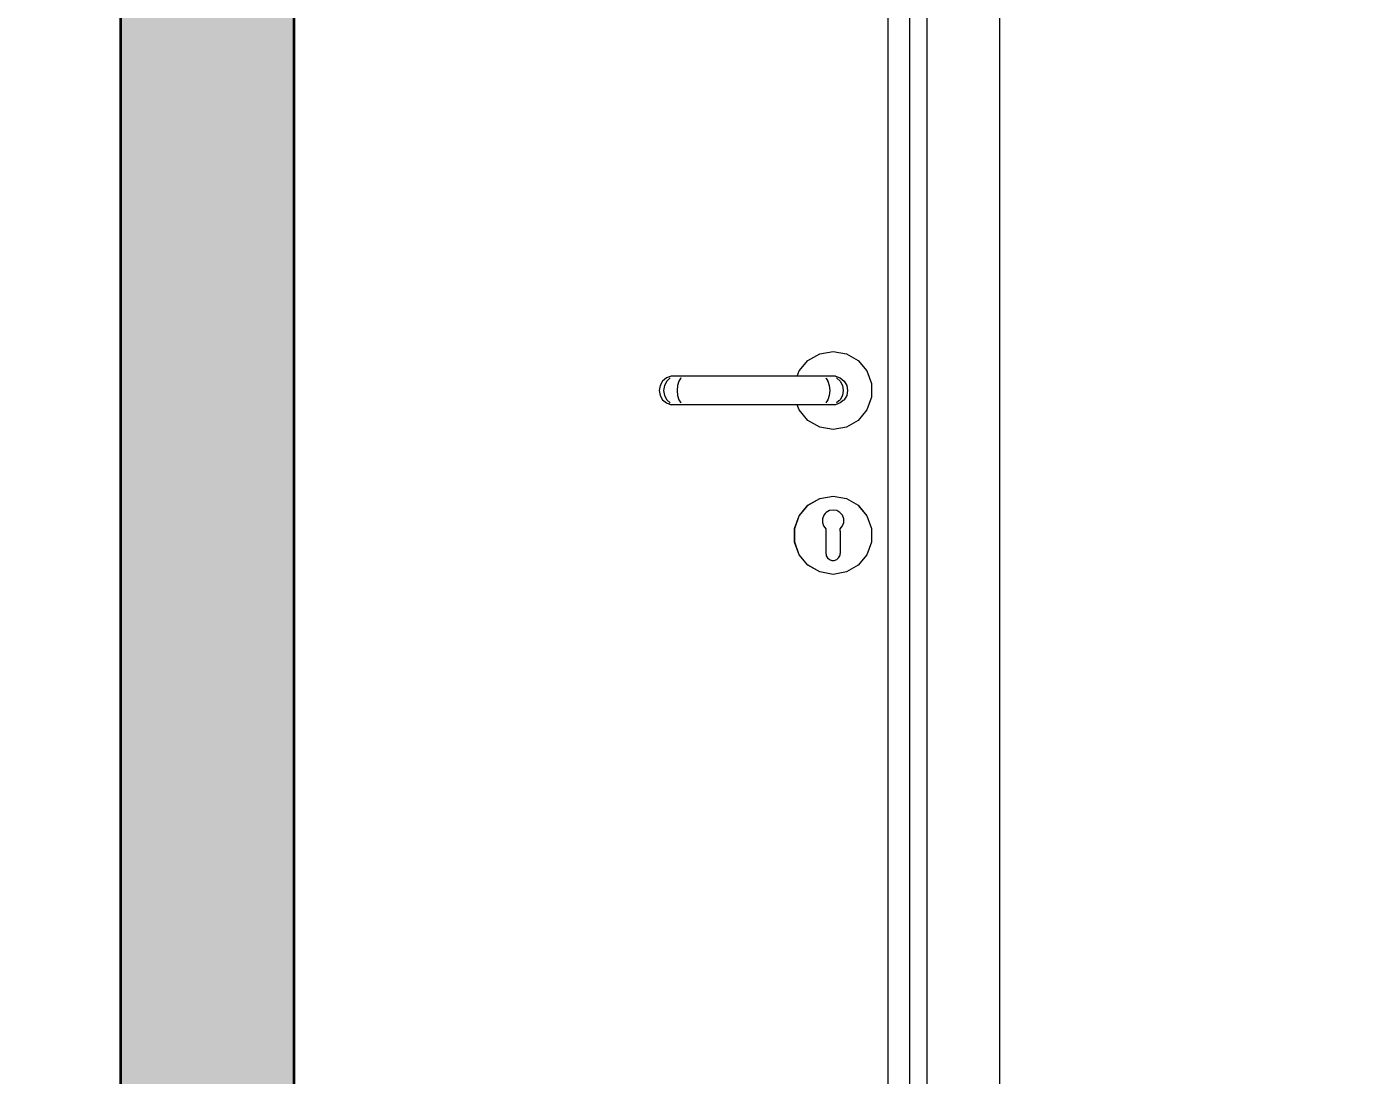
# Model space of a CAD drawing. Header units: millimetres. Extents: x -15634 to 67596, y -3027 to 55843.
# Drawn here: x 3710 to 4627, y 24323 to 25047 of the extents above; entities that cross this region are included whole.
import ezdxf

# ---------------------------------------------------------------- set-up
doc = ezdxf.new("R2010")
doc.units = ezdxf.units.MM
doc.header["$MEASUREMENT"] = 0
doc.set_wipeout_variables(frame=1)
doc.linetypes.add('Wipeout_Contour', pattern=[1000, 0, -1000])
doc.layers.add('Dimensioning - General', color=7, linetype='Continuous')
doc.layers.add('Structural - Bearing', color=7, linetype='Continuous')
for name, color, linetype, lineweight, true_color in [('Dimensioning - General_Pen_No__61', 7, 'Continuous', 20, 0x6a6a6a), ('Dimensioning - General_Pen_No__88', 7, 'Continuous', 20, 0xfd4435), ('Structural - Bearing_Pen_No__82', 7, 'Continuous', 20, 0xaaaaaa)]:
    doc.layers.add(name, color=color, linetype=linetype, lineweight=lineweight, true_color=true_color)
for name, color, linetype, lineweight in [('Structural - Bearing_Pen_No__1', 7, 'Continuous', 13), ('Structural - Bearing_Pen_No__101', 252, 'Continuous', 13), ('Structural - Bearing_Pen_No__7', 7, 'Continuous', 35)]:
    doc.layers.add(name, color=color, linetype=linetype, lineweight=lineweight)
doc.styles.add('GENERATED_STYLE_6', font='calibril.ttf')
doc.dimstyles.new('GENERATED_STYLE__3', dxfattribs={"dimtxt": 195.999997, "dimasz": 106.4, "dimexe": 0.18, "dimexo": 0.0625, "dimgap": 0.09, "dimtad": 1, "dimdec": 0, "dimlfac": 0.1, "dimzin": 0, "dimdsep": 46, "dimtxsty": 'GENERATED_STYLE_6', "dimblk": 'ARROWHEAD_2', "dimblk1": 'ARROWHEAD_2', "dimblk2": 'ARROWHEAD_2', "dimcen": 0.09, "dimse1": 1, "dimse2": 1, "dimclrd": 256, "dimclre": 256, "dimclrt": 256, "dimadec": 0, "dimazin": 0, "dimtfac": 1, "dimtdec": 4, "dimtmove": 0, "dimatfit": 3, "dimfxl": 1, "dimtolj": 1, "dimtzin": 0, "dimarcsym": 0})

# ---------------------------------------------------------------- blocks, each defined once
blk = doc.blocks.new('*D51')
at = {"layer": 'Dimensioning - General_Pen_No__61', "color": 251, "linetype": 'Continuous', "lineweight": 20, "true_color": 0x6a6a6a, "transparency": 16777216}
for p, q in [((27454.43, 26436.02), (27594.43, 26355.19)), ((27629.43, 26395.6), (27419.43, 26395.6)), ((27524.43, 23695.6), (27524.43, 26395.6)), ((27454.43, 23736.02), (27594.43, 23655.19)), ((27629.43, 23695.6), (27419.43, 23695.6))]:
    blk.add_line(p, q, dxfattribs=at)
at = {"layer": 'Dimensioning - General_Pen_No__88', "color": 20, "lineweight": 20, "true_color": 0xfd4435, "transparency": 16777216, "char_height": 196, "attachment_point": 7, "rotation": 90, "style": 'GENERATED_STYLE_6'}
for s, insert in [('\\A1;{\\pql;\\fCalibri Light|b0|i0|c0|p34;20}', (27485.23, 26037.36)), ('\\A1;{\\pql;\\fCalibri Light|b0|i0|c0|p34;270}', (27485.23, 24807.27))]:
    blk.add_mtext(s, dxfattribs=dict(at, insert=insert))
blk = doc.blocks.new('ARROWHEAD_2')
at = {"color": 0, "linetype": 'Continuous', "lineweight": 0}
for p, q in [((-0.3781, -0.655), (0.3781, 0.655)), ((0, 0), (-1, 0))]:
    blk.add_line(p, q, dxfattribs=at)
blk = doc.blocks.new('*D99')
at = {"layer": 'Dimensioning - General_Pen_No__61', "color": 251, "linetype": 'Continuous', "lineweight": 20, "true_color": 0x6a6a6a, "transparency": 16777216}
for p, q in [((28004.43, 26436.02), (28144.43, 26355.19)), ((28179.43, 26395.6), (27969.43, 26395.6)), ((28074.43, 23695.6), (28074.43, 26395.6)), ((28004.43, 23736.02), (28144.43, 23655.19)), ((28179.43, 23695.6), (27969.43, 23695.6))]:
    blk.add_line(p, q, dxfattribs=at)
at = {"layer": 'Dimensioning - General_Pen_No__88', "color": 20, "lineweight": 20, "true_color": 0xfd4435, "transparency": 16777216, "char_height": 196, "attachment_point": 7, "rotation": 90, "style": 'GENERATED_STYLE_6'}
for s, insert in [('\\A1;{\\pql;\\fCalibri Light|b0|i0|c0|p34;20}', (28035.23, 26037.36)), ('\\A1;{\\pql;\\fCalibri Light|b0|i0|c0|p34;270}', (28035.23, 24807.27))]:
    blk.add_mtext(s, dxfattribs=dict(at, insert=insert))
blk = doc.blocks.new('*D128')
at = {"layer": 'Dimensioning - General_Pen_No__61', "color": 251, "linetype": 'Continuous', "lineweight": 20, "true_color": 0x6a6a6a, "transparency": 16777216}
for p, q in [((28554.43, 26636.02), (28694.43, 26555.19)), ((28729.43, 26595.6), (28519.43, 26595.6)), ((28624.43, 23695.6), (28624.43, 26595.6)), ((28554.43, 23736.02), (28694.43, 23655.19)), ((28729.43, 23695.6), (28519.43, 23695.6))]:
    blk.add_line(p, q, dxfattribs=at)
at = {"layer": 'Dimensioning - General_Pen_No__88', "color": 20, "lineweight": 20, "true_color": 0xfd4435, "transparency": 16777216, "insert": (28585.23, 24907.27), "char_height": 196, "attachment_point": 7, "rotation": 90, "style": 'GENERATED_STYLE_6'}
blk.add_mtext('\\A1;{\\pql;\\fCalibri Light|b0|i0|c0|p34;290}', dxfattribs=at)

msp = doc.modelspace()

# ---------------------------------------------------------------- wipeouts: each hides what was drawn before it
at = {"color": 254, "linetype": 'Wipeout_Contour', "lineweight": 0, "ltscale": 101107.351727}
msp.add_wipeout([(2994.37, 23695.6), (3774.37, 23695.6), (3774.37, 26395.6), (2994.37, 26395.6)], dxfattribs=at).dxf.layer = 'Structural - Bearing'
at = {"color": 254, "linetype": 'Wipeout_Contour', "lineweight": 0, "ltscale": 100842.259717}
msp.add_wipeout([(4319.37, 23795.6), (4331.37, 23795.6), (4331.37, 25882.6), (4319.37, 25870.6)], dxfattribs=at).dxf.layer = 'Structural - Bearing'
at = {"color": 254, "linetype": 'Wipeout_Contour', "lineweight": 0, "ltscale": 679329.493007}
msp.add_wipeout([(4242.98, 24809.1), (4241.66, 24805.45), (4268.1, 24805.45), (4271.37, 24804.26), (4274.03, 24802.03), (4275.76, 24799.02), (4276.37, 24795.6), (4275.76, 24792.18), (4274.03, 24789.18), (4271.37, 24786.94), (4268.1, 24785.76), (4241.66, 24785.76), (4242.98, 24782.1), (4249.01, 24774.92), (4257.13, 24770.23), (4266.37, 24768.6), (4275.6, 24770.23), (4283.72, 24774.92), (4289.75, 24782.1), (4292.96, 24790.92), (4292.96, 24800.29), (4289.75, 24809.1), (4283.72, 24816.29), (4275.6, 24820.98), (4266.37, 24822.6), (4257.13, 24820.98), (4249.01, 24816.29)], dxfattribs=at).dxf.layer = 'Structural - Bearing'
at = {"color": 254, "linetype": 'Wipeout_Contour', "lineweight": 0, "ltscale": 175520.569335}
msp.add_wipeout([(4259.95, 24709.39), (4260.93, 24710.53), (4257.17, 24720.88), (4249.08, 24716.21), (4259, 24704.39), (4258.98, 24704.44), (4259.04, 24707)], dxfattribs=at).dxf.layer = 'Structural - Bearing'
at = {"color": 254, "linetype": 'Wipeout_Contour', "lineweight": 0, "ltscale": 125223.352027}
msp.add_wipeout([(4257.17, 24670.33), (4261.51, 24682.27), (4261.37, 24683.1), (4261.37, 24689.65), (4249.08, 24675)], dxfattribs=at).dxf.layer = 'Structural - Bearing'

# ---------------------------------------------------------------- next in the draw order: linework, layer by layer
at = {"layer": 'Structural - Bearing_Pen_No__1', "color": 7, "linetype": 'Continuous', "lineweight": 13}
msp.add_line((3774.37, 23695.6), (3774.37, 26595.6), dxfattribs=at)

# ---------------------------------------------------------------- next in the draw order: wipeouts: each hides what was drawn before it
at = {"color": 254, "linetype": 'Wipeout_Contour', "lineweight": 0, "ltscale": 100924.805028}
msp.add_wipeout([(4381.37, 23795.6), (4381.37, 25932.6), (4331.37, 25882.6), (4331.37, 23795.6)], dxfattribs=at).dxf.layer = 'Structural - Bearing'
at = {"color": 254, "linetype": 'Wipeout_Contour', "lineweight": 0, "ltscale": 100791.573138}
msp.add_wipeout([(4304.37, 25855.6), (4304.37, 23795.6), (4319.37, 23795.6), (4319.37, 25855.6)], dxfattribs=at).dxf.layer = 'Structural - Bearing'
at = {"color": 254, "linetype": 'Wipeout_Contour', "lineweight": 0, "ltscale": 100677.839863}
msp.add_wipeout([(4265.91, 24805.45), (4268.84, 24804.26), (4271.37, 24804.26), (4268.1, 24805.45)], dxfattribs=at).dxf.layer = 'Structural - Bearing'
at = {"color": 254, "linetype": 'Wipeout_Contour', "lineweight": 0, "ltscale": 100638.687384}
msp.add_wipeout([(4273.32, 24795.6), (4272.78, 24792.18), (4275.76, 24792.18), (4276.37, 24795.6)], dxfattribs=at).dxf.layer = 'Structural - Bearing'
at = {"color": 254, "linetype": 'Wipeout_Contour', "lineweight": 0, "ltscale": 150412.30667}
msp.add_wipeout([(4259.79, 24702.02), (4259, 24704.39), (4249.08, 24716.21), (4243.07, 24709.05), (4261.37, 24698.49), (4261.37, 24700)], dxfattribs=at).dxf.layer = 'Structural - Bearing'

# ---------------------------------------------------------------- next in the draw order: wipeouts: each hides what was drawn before it
at = {"color": 254, "linetype": 'Wipeout_Contour', "lineweight": 0, "ltscale": 100673.003188}
msp.add_wipeout([(4268.84, 24804.26), (4271.23, 24802.03), (4274.03, 24802.03), (4271.37, 24804.26)], dxfattribs=at).dxf.layer = 'Structural - Bearing'
at = {"color": 254, "linetype": 'Wipeout_Contour', "lineweight": 0, "ltscale": 100625.268479}
msp.add_wipeout([(4272.78, 24792.18), (4271.23, 24789.18), (4274.03, 24789.18), (4275.76, 24792.18)], dxfattribs=at).dxf.layer = 'Structural - Bearing'
at = {"color": 254, "linetype": 'Wipeout_Contour', "lineweight": 0, "ltscale": 100327.259904}
msp.add_wipeout([(4249.01, 24716.29), (4249.08, 24716.21), (4257.17, 24720.88), (4257.13, 24720.98)], dxfattribs=at).dxf.layer = 'Structural - Bearing'

# ---------------------------------------------------------------- next in the draw order: wipeouts: each hides what was drawn before it
at = {"color": 254, "linetype": 'Wipeout_Contour', "lineweight": 0, "ltscale": 100664.088521}
msp.add_wipeout([(4271.23, 24802.03), (4272.78, 24799.02), (4275.76, 24799.02), (4274.03, 24802.03)], dxfattribs=at).dxf.layer = 'Structural - Bearing'
at = {"color": 254, "linetype": 'Wipeout_Contour', "lineweight": 0, "ltscale": 100613.526623}
msp.add_wipeout([(4271.23, 24789.18), (4268.84, 24786.94), (4271.37, 24786.94), (4274.03, 24789.18)], dxfattribs=at).dxf.layer = 'Structural - Bearing'
at = {"color": 254, "linetype": 'Wipeout_Contour', "lineweight": 0, "ltscale": 150479.54499}
msp.add_wipeout([(4261.62, 24711.33), (4263.85, 24712.59), (4266.37, 24713.03), (4266.37, 24722.5), (4257.17, 24720.88), (4260.93, 24710.53)], dxfattribs=at).dxf.layer = 'Structural - Bearing'

# ---------------------------------------------------------------- next in the draw order: wipeouts: each hides what was drawn before it
at = {"color": 254, "linetype": 'Wipeout_Contour', "lineweight": 0, "ltscale": 100674.75976}
msp.add_wipeout([(4265.91, 24805.45), (4259.77, 24805.45), (4261.46, 24804.26), (4268.84, 24804.26)], dxfattribs=at).dxf.layer = 'Structural - Bearing'
at = {"color": 254, "linetype": 'Wipeout_Contour', "lineweight": 0, "ltscale": 100652.169346}
msp.add_wipeout([(4275.76, 24799.02), (4272.78, 24799.02), (4273.32, 24795.6), (4276.37, 24795.6)], dxfattribs=at).dxf.layer = 'Structural - Bearing'
at = {"color": 254, "linetype": 'Wipeout_Contour', "lineweight": 0, "ltscale": 100604.879716}
msp.add_wipeout([(4268.84, 24786.94), (4265.91, 24785.76), (4268.1, 24785.76), (4271.37, 24786.94)], dxfattribs=at).dxf.layer = 'Structural - Bearing'
at = {"color": 254, "linetype": 'Wipeout_Contour', "lineweight": 0, "ltscale": 100345.568173}
msp.add_wipeout([(4257.13, 24720.98), (4257.17, 24720.88), (4266.37, 24722.5), (4266.37, 24722.6)], dxfattribs=at).dxf.layer = 'Structural - Bearing'
at = {"color": 254, "linetype": 'Wipeout_Contour', "lineweight": 0, "ltscale": 100256.542995}
msp.add_wipeout([(4261.37, 24696.49), (4261.37, 24698.49), (4243.07, 24709.05), (4239.88, 24700.28)], dxfattribs=at).dxf.layer = 'Structural - Bearing'

# ---------------------------------------------------------------- next in the draw order: wipeouts: each hides what was drawn before it
at = {"color": 254, "linetype": 'Wipeout_Contour', "lineweight": 0, "ltscale": 100669.432691}
msp.add_wipeout([(4268.84, 24804.26), (4261.46, 24804.26), (4262.83, 24802.03), (4271.23, 24802.03)], dxfattribs=at).dxf.layer = 'Structural - Bearing'
at = {"color": 254, "linetype": 'Wipeout_Contour', "lineweight": 0, "ltscale": 100634.554664}
msp.add_wipeout([(4273.32, 24795.6), (4264.04, 24795.6), (4263.73, 24792.18), (4272.78, 24792.18)], dxfattribs=at).dxf.layer = 'Structural - Bearing'
at = {"color": 254, "linetype": 'Wipeout_Contour', "lineweight": 0, "ltscale": 100299.116604}
msp.add_wipeout([(4242.98, 24709.1), (4243.07, 24709.05), (4249.08, 24716.21), (4249.01, 24716.29)], dxfattribs=at).dxf.layer = 'Structural - Bearing'
at = {"color": 254, "linetype": 'Wipeout_Contour', "lineweight": 0, "ltscale": 150487.206319}
msp.add_wipeout([(4268.89, 24712.59), (4271.11, 24711.33), (4271.8, 24710.53), (4275.57, 24720.88), (4266.37, 24722.5), (4266.37, 24713.03)], dxfattribs=at).dxf.layer = 'Structural - Bearing'
at = {"color": 254, "linetype": 'Wipeout_Contour', "lineweight": 0, "ltscale": 100194.97579}
msp.add_wipeout([(4261.37, 24689.65), (4261.37, 24692.72), (4243.07, 24682.15), (4249.08, 24675)], dxfattribs=at).dxf.layer = 'Structural - Bearing'

# ---------------------------------------------------------------- next in the draw order: wipeouts: each hides what was drawn before it
at = {"color": 254, "linetype": 'Wipeout_Contour', "lineweight": 0, "ltscale": 100660.152535}
msp.add_wipeout([(4271.23, 24802.03), (4262.83, 24802.03), (4263.73, 24799.02), (4272.78, 24799.02)], dxfattribs=at).dxf.layer = 'Structural - Bearing'
at = {"color": 254, "linetype": 'Wipeout_Contour', "lineweight": 0, "ltscale": 100621.330988}
msp.add_wipeout([(4272.78, 24792.18), (4263.73, 24792.18), (4262.83, 24789.18), (4271.23, 24789.18)], dxfattribs=at).dxf.layer = 'Structural - Bearing'
at = {"color": 254, "linetype": 'Wipeout_Contour', "lineweight": 0, "ltscale": 100351.839755}
msp.add_wipeout([(4266.37, 24722.6), (4266.37, 24722.5), (4275.57, 24720.88), (4275.6, 24720.98)], dxfattribs=at).dxf.layer = 'Structural - Bearing'
at = {"color": 254, "linetype": 'Wipeout_Contour', "lineweight": 0, "ltscale": 100214.459166}
msp.add_wipeout([(4261.37, 24692.72), (4261.37, 24694.72), (4239.88, 24690.93), (4243.07, 24682.15)], dxfattribs=at).dxf.layer = 'Structural - Bearing'

# ---------------------------------------------------------------- next in the draw order: wipeouts: each hides what was drawn before it
at = {"color": 254, "linetype": 'Wipeout_Contour', "lineweight": 0, "ltscale": 100669.488906}
msp.add_wipeout([(4259.77, 24805.45), (4251.6, 24805.45), (4252.03, 24804.26), (4261.46, 24804.26)], dxfattribs=at).dxf.layer = 'Structural - Bearing'
at = {"color": 254, "linetype": 'Wipeout_Contour', "lineweight": 0, "ltscale": 100648.037174}
msp.add_wipeout([(4272.78, 24799.02), (4263.73, 24799.02), (4264.04, 24795.6), (4273.32, 24795.6)], dxfattribs=at).dxf.layer = 'Structural - Bearing'
at = {"color": 254, "linetype": 'Wipeout_Contour', "lineweight": 0, "ltscale": 100609.95403}
msp.add_wipeout([(4271.23, 24789.18), (4262.83, 24789.18), (4261.46, 24786.94), (4268.84, 24786.94)], dxfattribs=at).dxf.layer = 'Structural - Bearing'
at = {"color": 254, "linetype": 'Wipeout_Contour', "lineweight": 0, "ltscale": 175541.679286}
msp.add_wipeout([(4272.78, 24709.39), (4273.7, 24707), (4273.76, 24704.44), (4273.74, 24704.39), (4283.66, 24716.21), (4275.57, 24720.88), (4271.8, 24710.53)], dxfattribs=at).dxf.layer = 'Structural - Bearing'
at = {"color": 254, "linetype": 'Wipeout_Contour', "lineweight": 0, "ltscale": 100234.985322}
msp.add_wipeout([(4261.37, 24694.72), (4261.37, 24696.49), (4239.88, 24700.28), (4239.88, 24690.93)], dxfattribs=at).dxf.layer = 'Structural - Bearing'
at = {"color": 254, "linetype": 'Wipeout_Contour', "lineweight": 0, "ltscale": 200342.778875}
msp.add_wipeout([(4261.67, 24681.39), (4261.51, 24682.27), (4257.17, 24670.33), (4266.37, 24668.7), (4266.37, 24678.18), (4265.5, 24678.18), (4263.87, 24678.77), (4262.54, 24679.89)], dxfattribs=at).dxf.layer = 'Structural - Bearing'

# ---------------------------------------------------------------- next in the draw order: wipeouts: each hides what was drawn before it
at = {"color": 254, "linetype": 'Wipeout_Contour', "lineweight": 0, "ltscale": 100663.392501}
msp.add_wipeout([(4261.46, 24804.26), (4252.03, 24804.26), (4252.38, 24802.03), (4262.83, 24802.03)], dxfattribs=at).dxf.layer = 'Structural - Bearing'
at = {"color": 254, "linetype": 'Wipeout_Contour', "lineweight": 0, "ltscale": 100627.637656}
msp.add_wipeout([(4252.68, 24795.6), (4252.6, 24792.18), (4263.73, 24792.18), (4264.04, 24795.6)], dxfattribs=at).dxf.layer = 'Structural - Bearing'
at = {"color": 254, "linetype": 'Wipeout_Contour', "lineweight": 0, "ltscale": 100601.797388}
msp.add_wipeout([(4268.84, 24786.94), (4261.46, 24786.94), (4259.77, 24785.76), (4265.91, 24785.76)], dxfattribs=at).dxf.layer = 'Structural - Bearing'
at = {"color": 254, "linetype": 'Wipeout_Contour', "lineweight": 0, "ltscale": 100345.31802}
msp.add_wipeout([(4275.6, 24720.98), (4275.57, 24720.88), (4283.66, 24716.21), (4283.72, 24716.29)], dxfattribs=at).dxf.layer = 'Structural - Bearing'
at = {"color": 254, "linetype": 'Wipeout_Contour', "lineweight": 0, "ltscale": 100264.526308}
msp.add_wipeout([(4239.78, 24700.29), (4239.88, 24700.28), (4243.07, 24709.05), (4242.98, 24709.1)], dxfattribs=at).dxf.layer = 'Structural - Bearing'
at = {"color": 254, "linetype": 'Wipeout_Contour', "lineweight": 0, "ltscale": 200352.022505}
msp.add_wipeout([(4267.24, 24678.18), (4266.37, 24678.18), (4266.37, 24668.7), (4275.57, 24670.33), (4271.22, 24682.27), (4271.07, 24681.39), (4270.2, 24679.89), (4268.87, 24678.77)], dxfattribs=at).dxf.layer = 'Structural - Bearing'
at = {"color": 254, "linetype": 'Wipeout_Contour', "lineweight": 0, "ltscale": 100146.056847}
msp.add_wipeout([(4257.13, 24670.23), (4257.17, 24670.33), (4249.08, 24675), (4249.01, 24674.92)], dxfattribs=at).dxf.layer = 'Structural - Bearing'

# ---------------------------------------------------------------- next in the draw order: wipeouts: each hides what was drawn before it
at = {"color": 254, "linetype": 'Wipeout_Contour', "lineweight": 0, "ltscale": 100653.54072}
msp.add_wipeout([(4262.83, 24802.03), (4252.38, 24802.03), (4252.6, 24799.02), (4263.73, 24799.02)], dxfattribs=at).dxf.layer = 'Structural - Bearing'
at = {"color": 254, "linetype": 'Wipeout_Contour', "lineweight": 0, "ltscale": 100614.716647}
msp.add_wipeout([(4252.6, 24792.18), (4252.38, 24789.18), (4262.83, 24789.18), (4263.73, 24792.18)], dxfattribs=at).dxf.layer = 'Structural - Bearing'
at = {"color": 254, "linetype": 'Wipeout_Contour', "lineweight": 0, "ltscale": 150434.647772}
msp.add_wipeout([(4272.95, 24702.02), (4271.37, 24700), (4271.37, 24698.49), (4289.66, 24709.05), (4283.66, 24716.21), (4273.74, 24704.39)], dxfattribs=at).dxf.layer = 'Structural - Bearing'
at = {"color": 254, "linetype": 'Wipeout_Contour', "lineweight": 0, "ltscale": 125237.822533}
msp.add_wipeout([(4283.66, 24675), (4271.37, 24689.65), (4271.37, 24683.1), (4271.22, 24682.27), (4275.57, 24670.33)], dxfattribs=at).dxf.layer = 'Structural - Bearing'
at = {"color": 254, "linetype": 'Wipeout_Contour', "lineweight": 0, "ltscale": 100164.618452}
msp.add_wipeout([(4249.01, 24674.92), (4249.08, 24675), (4243.07, 24682.15), (4242.98, 24682.1)], dxfattribs=at).dxf.layer = 'Structural - Bearing'
at = {"color": 254, "linetype": 'Wipeout_Contour', "lineweight": 0, "ltscale": 100139.52212}
msp.add_wipeout([(4266.37, 24668.6), (4266.37, 24668.7), (4257.17, 24670.33), (4257.13, 24670.23)], dxfattribs=at).dxf.layer = 'Structural - Bearing'

# ---------------------------------------------------------------- next in the draw order: wipeouts: each hides what was drawn before it
at = {"color": 254, "linetype": 'Wipeout_Contour', "lineweight": 0, "ltscale": 100639.411915}
msp.add_wipeout([(4251.6, 24805.45), (4171.14, 24805.45), (4170.71, 24804.26), (4252.03, 24804.26)], dxfattribs=at).dxf.layer = 'Structural - Bearing'
at = {"color": 254, "linetype": 'Wipeout_Contour', "lineweight": 0, "ltscale": 100641.121083}
msp.add_wipeout([(4252.6, 24799.02), (4252.68, 24795.6), (4264.04, 24795.6), (4263.73, 24799.02)], dxfattribs=at).dxf.layer = 'Structural - Bearing'
at = {"color": 254, "linetype": 'Wipeout_Contour', "lineweight": 0, "ltscale": 100603.910298}
msp.add_wipeout([(4262.83, 24789.18), (4252.38, 24789.18), (4252.03, 24786.94), (4261.46, 24786.94)], dxfattribs=at).dxf.layer = 'Structural - Bearing'
at = {"color": 254, "linetype": 'Wipeout_Contour', "lineweight": 0, "ltscale": 100326.788811}
msp.add_wipeout([(4283.72, 24716.29), (4283.66, 24716.21), (4289.66, 24709.05), (4289.75, 24709.1)], dxfattribs=at).dxf.layer = 'Structural - Bearing'
at = {"color": 254, "linetype": 'Wipeout_Contour', "lineweight": 0, "ltscale": 100192.962598}
msp.add_wipeout([(4242.98, 24682.1), (4243.07, 24682.15), (4239.88, 24690.93), (4239.78, 24690.92)], dxfattribs=at).dxf.layer = 'Structural - Bearing'
at = {"color": 254, "linetype": 'Wipeout_Contour', "lineweight": 0, "ltscale": 100145.80623}
msp.add_wipeout([(4275.6, 24670.23), (4275.57, 24670.33), (4266.37, 24668.7), (4266.37, 24668.6)], dxfattribs=at).dxf.layer = 'Structural - Bearing'

# ---------------------------------------------------------------- next in the draw order: wipeouts: each hides what was drawn before it
at = {"color": 254, "linetype": 'Wipeout_Contour', "lineweight": 0, "ltscale": 100632.670471}
msp.add_wipeout([(4252.03, 24804.26), (4170.71, 24804.26), (4170.36, 24802.03), (4252.38, 24802.03)], dxfattribs=at).dxf.layer = 'Structural - Bearing'
at = {"color": 254, "linetype": 'Wipeout_Contour', "lineweight": 0, "ltscale": 100596.179158}
msp.add_wipeout([(4252.68, 24795.6), (4170.05, 24795.6), (4170.13, 24792.18), (4252.6, 24792.18)], dxfattribs=at).dxf.layer = 'Structural - Bearing'
at = {"color": 254, "linetype": 'Wipeout_Contour', "lineweight": 0, "ltscale": 100596.522728}
msp.add_wipeout([(4261.46, 24786.94), (4252.03, 24786.94), (4251.6, 24785.76), (4259.77, 24785.76)], dxfattribs=at).dxf.layer = 'Structural - Bearing'
at = {"color": 254, "linetype": 'Wipeout_Contour', "lineweight": 0, "ltscale": 100276.9436}
msp.add_wipeout([(4271.37, 24698.49), (4271.37, 24696.49), (4292.86, 24700.28), (4289.66, 24709.05)], dxfattribs=at).dxf.layer = 'Structural - Bearing'
at = {"color": 254, "linetype": 'Wipeout_Contour', "lineweight": 0, "ltscale": 100227.661093}
msp.add_wipeout([(4239.78, 24690.92), (4239.88, 24690.93), (4239.88, 24700.28), (4239.78, 24700.29)], dxfattribs=at).dxf.layer = 'Structural - Bearing'

# ---------------------------------------------------------------- next in the draw order: wipeouts: each hides what was drawn before it
at = {"color": 254, "linetype": 'Wipeout_Contour', "lineweight": 0, "ltscale": 100622.340096}
msp.add_wipeout([(4170.36, 24802.03), (4170.13, 24799.02), (4252.6, 24799.02), (4252.38, 24802.03)], dxfattribs=at).dxf.layer = 'Structural - Bearing'
at = {"color": 254, "linetype": 'Wipeout_Contour', "lineweight": 0, "ltscale": 100583.503999}
msp.add_wipeout([(4170.13, 24792.18), (4170.36, 24789.18), (4252.38, 24789.18), (4252.6, 24792.18)], dxfattribs=at).dxf.layer = 'Structural - Bearing'
at = {"color": 254, "linetype": 'Wipeout_Contour', "lineweight": 0, "ltscale": 100298.481311}
msp.add_wipeout([(4289.75, 24709.1), (4289.66, 24709.05), (4292.86, 24700.28), (4292.96, 24700.29)], dxfattribs=at).dxf.layer = 'Structural - Bearing'

# ---------------------------------------------------------------- next in the draw order: wipeouts: each hides what was drawn before it
at = {"color": 254, "linetype": 'Wipeout_Contour', "lineweight": 0, "ltscale": 100609.397342}
msp.add_wipeout([(4171.14, 24805.45), (4162.97, 24805.45), (4161.28, 24804.26), (4170.71, 24804.26)], dxfattribs=at).dxf.layer = 'Structural - Bearing'
at = {"color": 254, "linetype": 'Wipeout_Contour', "lineweight": 0, "ltscale": 100609.666793}
msp.add_wipeout([(4252.6, 24799.02), (4170.13, 24799.02), (4170.05, 24795.6), (4252.68, 24795.6)], dxfattribs=at).dxf.layer = 'Structural - Bearing'
at = {"color": 254, "linetype": 'Wipeout_Contour', "lineweight": 0, "ltscale": 100573.170117}
msp.add_wipeout([(4252.38, 24789.18), (4170.36, 24789.18), (4170.71, 24786.94), (4252.03, 24786.94)], dxfattribs=at).dxf.layer = 'Structural - Bearing'
at = {"color": 254, "linetype": 'Wipeout_Contour', "lineweight": 0, "ltscale": 100256.4292}
msp.add_wipeout([(4271.37, 24696.49), (4271.37, 24694.72), (4292.86, 24690.93), (4292.86, 24700.28)], dxfattribs=at).dxf.layer = 'Structural - Bearing'

# ---------------------------------------------------------------- next in the draw order: wipeouts: each hides what was drawn before it
at = {"color": 254, "linetype": 'Wipeout_Contour', "lineweight": 0, "ltscale": 100602.020136}
msp.add_wipeout([(4170.71, 24804.26), (4161.28, 24804.26), (4159.9, 24802.03), (4170.36, 24802.03)], dxfattribs=at).dxf.layer = 'Structural - Bearing'
at = {"color": 254, "linetype": 'Wipeout_Contour', "lineweight": 0, "ltscale": 100564.803188}
msp.add_wipeout([(4170.05, 24795.6), (4158.69, 24795.6), (4159, 24792.18), (4170.13, 24792.18)], dxfattribs=at).dxf.layer = 'Structural - Bearing'
at = {"color": 254, "linetype": 'Wipeout_Contour', "lineweight": 0, "ltscale": 100566.423924}
msp.add_wipeout([(4252.03, 24786.94), (4170.71, 24786.94), (4171.14, 24785.76), (4251.6, 24785.76)], dxfattribs=at).dxf.layer = 'Structural - Bearing'
at = {"color": 254, "linetype": 'Wipeout_Contour', "lineweight": 0, "ltscale": 100234.871775}
msp.add_wipeout([(4271.37, 24694.72), (4271.37, 24692.72), (4289.66, 24682.15), (4292.86, 24690.93)], dxfattribs=at).dxf.layer = 'Structural - Bearing'

# ---------------------------------------------------------------- next in the draw order: wipeouts: each hides what was drawn before it
at = {"color": 254, "linetype": 'Wipeout_Contour', "lineweight": 0, "ltscale": 100591.218224}
msp.add_wipeout([(4159.9, 24802.03), (4159, 24799.02), (4170.13, 24799.02), (4170.36, 24802.03)], dxfattribs=at).dxf.layer = 'Structural - Bearing'
at = {"color": 254, "linetype": 'Wipeout_Contour', "lineweight": 0, "ltscale": 100552.370131}
msp.add_wipeout([(4159, 24792.18), (4159.9, 24789.18), (4170.36, 24789.18), (4170.13, 24792.18)], dxfattribs=at).dxf.layer = 'Structural - Bearing'
at = {"color": 254, "linetype": 'Wipeout_Contour', "lineweight": 0, "ltscale": 100212.320624}
msp.add_wipeout([(4271.37, 24692.72), (4271.37, 24689.65), (4283.66, 24675), (4289.66, 24682.15)], dxfattribs=at).dxf.layer = 'Structural - Bearing'

# ---------------------------------------------------------------- next in the draw order: wipeouts: each hides what was drawn before it
at = {"color": 254, "linetype": 'Wipeout_Contour', "lineweight": 0, "ltscale": 100604.242794}
msp.add_wipeout([(4162.97, 24805.45), (4156.82, 24805.45), (4153.89, 24804.26), (4161.28, 24804.26)], dxfattribs=at).dxf.layer = 'Structural - Bearing'
at = {"color": 254, "linetype": 'Wipeout_Contour', "lineweight": 0, "ltscale": 100578.295021}
msp.add_wipeout([(4159, 24799.02), (4158.69, 24795.6), (4170.05, 24795.6), (4170.13, 24799.02)], dxfattribs=at).dxf.layer = 'Structural - Bearing'
at = {"color": 254, "linetype": 'Wipeout_Contour', "lineweight": 0, "ltscale": 100542.501672}
msp.add_wipeout([(4170.36, 24789.18), (4159.9, 24789.18), (4161.28, 24786.94), (4170.71, 24786.94)], dxfattribs=at).dxf.layer = 'Structural - Bearing'
at = {"color": 254, "linetype": 'Wipeout_Contour', "lineweight": 0, "ltscale": 100263.806452}
msp.add_wipeout([(4292.96, 24700.29), (4292.86, 24700.28), (4292.86, 24690.93), (4292.96, 24690.92)], dxfattribs=at).dxf.layer = 'Structural - Bearing'
at = {"color": 254, "linetype": 'Wipeout_Contour', "lineweight": 0, "ltscale": 100164.146641}
msp.add_wipeout([(4283.72, 24674.92), (4283.66, 24675), (4275.57, 24670.33), (4275.6, 24670.23)], dxfattribs=at).dxf.layer = 'Structural - Bearing'

# ---------------------------------------------------------------- next in the draw order: wipeouts: each hides what was drawn before it
at = {"color": 254, "linetype": 'Wipeout_Contour', "lineweight": 0, "ltscale": 100596.117279}
msp.add_wipeout([(4161.28, 24804.26), (4153.89, 24804.26), (4151.51, 24802.03), (4159.9, 24802.03)], dxfattribs=at).dxf.layer = 'Structural - Bearing'
at = {"color": 254, "linetype": 'Wipeout_Contour', "lineweight": 0, "ltscale": 100558.04867}
msp.add_wipeout([(4158.69, 24795.6), (4149.41, 24795.6), (4149.95, 24792.18), (4159, 24792.18)], dxfattribs=at).dxf.layer = 'Structural - Bearing'
at = {"color": 254, "linetype": 'Wipeout_Contour', "lineweight": 0, "ltscale": 100536.387582}
msp.add_wipeout([(4170.71, 24786.94), (4161.28, 24786.94), (4162.97, 24785.76), (4171.14, 24785.76)], dxfattribs=at).dxf.layer = 'Structural - Bearing'
at = {"color": 254, "linetype": 'Wipeout_Contour', "lineweight": 0, "ltscale": 676703.838912}
msp.add_wipeout([(4259.04, 24707), (4258.98, 24704.44), (4259.79, 24702.02), (4261.37, 24700), (4261.37, 24683.1), (4261.67, 24681.39), (4262.54, 24679.89), (4263.87, 24678.77), (4265.5, 24678.18), (4267.24, 24678.18), (4268.87, 24678.77), (4270.2, 24679.89), (4271.07, 24681.39), (4271.37, 24683.1), (4271.37, 24700), (4272.95, 24702.02), (4273.74, 24704.39), (4273.76, 24704.44), (4273.7, 24707), (4272.78, 24709.39), (4271.8, 24710.53), (4271.11, 24711.33), (4268.89, 24712.59), (4266.37, 24713.03), (4263.85, 24712.59), (4261.62, 24711.33), (4259.95, 24709.39)], dxfattribs=at).dxf.layer = 'Structural - Bearing'
at = {"color": 254, "linetype": 'Wipeout_Contour', "lineweight": 0, "ltscale": 100226.941117}
msp.add_wipeout([(4292.96, 24690.92), (4292.86, 24690.93), (4289.66, 24682.15), (4289.75, 24682.1)], dxfattribs=at).dxf.layer = 'Structural - Bearing'

# ---------------------------------------------------------------- next in the draw order: wipeouts: each hides what was drawn before it
at = {"color": 254, "linetype": 'Wipeout_Contour', "lineweight": 0, "ltscale": 100584.760009}
msp.add_wipeout([(4159.9, 24802.03), (4151.51, 24802.03), (4149.95, 24799.02), (4159, 24799.02)], dxfattribs=at).dxf.layer = 'Structural - Bearing'
at = {"color": 254, "linetype": 'Wipeout_Contour', "lineweight": 0, "ltscale": 100545.909446}
msp.add_wipeout([(4159, 24792.18), (4149.95, 24792.18), (4151.51, 24789.18), (4159.9, 24789.18)], dxfattribs=at).dxf.layer = 'Structural - Bearing'
at = {"color": 254, "linetype": 'Wipeout_Contour', "lineweight": 0, "ltscale": 100192.326677}
msp.add_wipeout([(4289.75, 24682.1), (4289.66, 24682.15), (4283.66, 24675), (4283.72, 24674.92)], dxfattribs=at).dxf.layer = 'Structural - Bearing'

# ---------------------------------------------------------------- next in the draw order: wipeouts: each hides what was drawn before it
at = {"color": 254, "linetype": 'Wipeout_Contour', "lineweight": 0, "ltscale": 100571.541399}
msp.add_wipeout([(4159, 24799.02), (4149.95, 24799.02), (4149.41, 24795.6), (4158.69, 24795.6)], dxfattribs=at).dxf.layer = 'Structural - Bearing'
at = {"color": 254, "linetype": 'Wipeout_Contour', "lineweight": 0, "ltscale": 100601.238485}
msp.add_wipeout([(4154.63, 24805.45), (4151.37, 24804.26), (4153.89, 24804.26), (4156.82, 24805.45)], dxfattribs=at).dxf.layer = 'Structural - Bearing'
at = {"color": 254, "linetype": 'Wipeout_Contour', "lineweight": 0, "ltscale": 100536.595349}
msp.add_wipeout([(4159.9, 24789.18), (4151.51, 24789.18), (4153.89, 24786.94), (4161.28, 24786.94)], dxfattribs=at).dxf.layer = 'Structural - Bearing'

# ---------------------------------------------------------------- next in the draw order: wipeouts: each hides what was drawn before it
at = {"color": 254, "linetype": 'Wipeout_Contour', "lineweight": 0, "ltscale": 100592.638178}
msp.add_wipeout([(4148.71, 24802.03), (4151.51, 24802.03), (4153.89, 24804.26), (4151.37, 24804.26)], dxfattribs=at).dxf.layer = 'Structural - Bearing'
at = {"color": 254, "linetype": 'Wipeout_Contour', "lineweight": 0, "ltscale": 100554.026353}
msp.add_wipeout([(4146.37, 24795.6), (4146.97, 24792.18), (4149.95, 24792.18), (4149.41, 24795.6)], dxfattribs=at).dxf.layer = 'Structural - Bearing'
at = {"color": 254, "linetype": 'Wipeout_Contour', "lineweight": 0, "ltscale": 100531.229308}
msp.add_wipeout([(4161.28, 24786.94), (4153.89, 24786.94), (4156.82, 24785.76), (4162.97, 24785.76)], dxfattribs=at).dxf.layer = 'Structural - Bearing'

# ---------------------------------------------------------------- next in the draw order: wipeouts: each hides what was drawn before it
at = {"color": 254, "linetype": 'Wipeout_Contour', "lineweight": 0, "ltscale": 100580.927653}
msp.add_wipeout([(4148.71, 24802.03), (4146.97, 24799.02), (4149.95, 24799.02), (4151.51, 24802.03)], dxfattribs=at).dxf.layer = 'Structural - Bearing'
at = {"color": 254, "linetype": 'Wipeout_Contour', "lineweight": 0, "ltscale": 100542.075622}
msp.add_wipeout([(4146.97, 24792.18), (4148.71, 24789.18), (4151.51, 24789.18), (4149.95, 24792.18)], dxfattribs=at).dxf.layer = 'Structural - Bearing'

# ---------------------------------------------------------------- next in the draw order: wipeouts: each hides what was drawn before it
at = {"color": 254, "linetype": 'Wipeout_Contour', "lineweight": 0, "ltscale": 100567.519617}
msp.add_wipeout([(4146.97, 24799.02), (4146.37, 24795.6), (4149.41, 24795.6), (4149.95, 24799.02)], dxfattribs=at).dxf.layer = 'Structural - Bearing'
at = {"color": 254, "linetype": 'Wipeout_Contour', "lineweight": 0, "ltscale": 100533.114203}
msp.add_wipeout([(4148.71, 24789.18), (4151.37, 24786.94), (4153.89, 24786.94), (4151.51, 24789.18)], dxfattribs=at).dxf.layer = 'Structural - Bearing'

# ---------------------------------------------------------------- next in the draw order: wipeouts: each hides what was drawn before it
at = {"color": 254, "linetype": 'Wipeout_Contour', "lineweight": 0, "ltscale": 100528.222824}
msp.add_wipeout([(4151.37, 24786.94), (4154.63, 24785.76), (4156.82, 24785.76), (4153.89, 24786.94)], dxfattribs=at).dxf.layer = 'Structural - Bearing'

# ---------------------------------------------------------------- next in the draw order: wipeouts: each hides what was drawn before it
at = {"color": 254, "linetype": 'Wipeout_Contour', "lineweight": 0, "ltscale": 202686.145308}
msp.add_wipeout([(3894.37, 23795.6), (3894.37, 23695.6), (5194.37, 23695.6), (5194.37, 26395.6), (3894.37, 26395.6), (3894.37, 25932.6), (4381.37, 25932.6), (4381.37, 23795.6)], dxfattribs=at).dxf.layer = 'Structural - Bearing'

# ---------------------------------------------------------------- next in the draw order: hatches: boundary and pattern name
at = {"layer": 'Structural - Bearing_Pen_No__101', "linetype": 'Continuous', "lineweight": 13}
msp.add_hatch(color=252, dxfattribs=at).paths.add_polyline_path([(3774.37, 23695.6), (3894.37, 23695.6), (3894.37, 26595.6), (3774.37, 26595.6)])

# ---------------------------------------------------------------- next in the draw order: linework, layer by layer
at = {"layer": 'Structural - Bearing_Pen_No__1', "color": 7, "linetype": 'Continuous', "lineweight": 13}
msp.add_line((3894.37, 23695.6), (3894.37, 26595.6), dxfattribs=at)
at = {"layer": 'Structural - Bearing_Pen_No__7', "color": 7, "linetype": 'Continuous', "lineweight": 35, "flags": 128}
msp.add_lwpolyline([(3774.37, 23695.6), (3894.37, 23695.6), (3894.37, 26595.6), (3774.37, 26595.6)], close=True, dxfattribs=at)
at = {"layer": 'Structural - Bearing_Pen_No__82', "color": 253, "linetype": 'Continuous', "lineweight": 20, "true_color": 0xaaaaaa}
for p, q in [((4381.37, 25932.6), (4381.37, 23795.6)), ((4331.37, 23795.6), (4331.37, 25882.6)), ((4319.37, 23795.6), (4319.37, 25870.6)), ((4304.37, 23795.6), (4304.37, 25855.6)), ((4242.98, 24809.1), (4249.01, 24816.29)), ((4249.01, 24816.29), (4257.13, 24820.98)), ((4257.13, 24820.98), (4266.37, 24822.6)), ((4266.37, 24822.6), (4275.6, 24820.98)), ((4275.6, 24820.98), (4283.72, 24816.29)), ((4283.72, 24816.29), (4289.75, 24809.1)), ((4241.66, 24805.45), (4242.98, 24809.1)), ((4289.75, 24809.1), (4292.96, 24800.29)), ((4146.97, 24799.02), (4146.37, 24795.6)), ((4148.71, 24802.03), (4146.97, 24799.02)), ((4151.37, 24804.26), (4148.71, 24802.03)), ((4149.95, 24799.02), (4149.41, 24795.6)), ((4151.51, 24802.03), (4149.95, 24799.02)), ((4154.63, 24805.45), (4151.37, 24804.26)), ((4153.89, 24804.26), (4151.51, 24802.03)), ((4156.82, 24805.45), (4154.63, 24805.45)), ((4162.97, 24805.45), (4156.82, 24805.45)), ((4159, 24799.02), (4158.69, 24795.6)), ((4159.9, 24802.03), (4159, 24799.02)), ((4161.28, 24804.26), (4159.9, 24802.03)), ((4171.14, 24805.45), (4162.97, 24805.45)), ((4251.6, 24805.45), (4171.14, 24805.45)), ((4259.77, 24805.45), (4251.6, 24805.45)), ((4265.91, 24805.45), (4259.77, 24805.45)), ((4261.46, 24804.26), (4262.83, 24802.03)), ((4262.83, 24802.03), (4263.73, 24799.02)), ((4263.73, 24799.02), (4264.04, 24795.6)), ((4268.1, 24805.45), (4265.91, 24805.45)), ((4268.1, 24805.45), (4271.37, 24804.26)), ((4268.84, 24804.26), (4271.23, 24802.03)), ((4271.23, 24802.03), (4272.78, 24799.02)), ((4271.37, 24804.26), (4274.03, 24802.03)), ((4272.78, 24799.02), (4273.32, 24795.6)), ((4274.03, 24802.03), (4275.76, 24799.02)), ((4275.76, 24799.02), (4276.37, 24795.6)), ((4292.96, 24800.29), (4292.96, 24790.92)), ((4146.37, 24795.6), (4146.97, 24792.18)), ((4146.97, 24792.18), (4148.71, 24789.18)), ((4148.71, 24789.18), (4151.37, 24786.94)), ((4149.41, 24795.6), (4149.95, 24792.18)), ((4149.95, 24792.18), (4151.51, 24789.18)), ((4151.51, 24789.18), (4153.89, 24786.94)), ((4158.69, 24795.6), (4159, 24792.18)), ((4159, 24792.18), (4159.9, 24789.18)), ((4159.9, 24789.18), (4161.28, 24786.94)), ((4262.83, 24789.18), (4261.46, 24786.94)), ((4263.73, 24792.18), (4262.83, 24789.18)), ((4264.04, 24795.6), (4263.73, 24792.18)), ((4271.23, 24789.18), (4268.84, 24786.94)), ((4272.78, 24792.18), (4271.23, 24789.18)), ((4274.03, 24789.18), (4271.37, 24786.94)), ((4273.32, 24795.6), (4272.78, 24792.18)), ((4275.76, 24792.18), (4274.03, 24789.18)), ((4276.37, 24795.6), (4275.76, 24792.18)), ((4292.96, 24790.92), (4289.75, 24782.1)), ((4151.37, 24786.94), (4154.63, 24785.76)), ((4156.82, 24785.76), (4154.63, 24785.76)), ((4162.97, 24785.76), (4156.82, 24785.76)), ((4171.14, 24785.76), (4162.97, 24785.76)), ((4251.6, 24785.76), (4171.14, 24785.76)), ((4242.98, 24782.1), (4241.66, 24785.76)), ((4249.01, 24774.92), (4242.98, 24782.1)), ((4259.77, 24785.76), (4251.6, 24785.76)), ((4265.91, 24785.76), (4259.77, 24785.76)), ((4268.1, 24785.76), (4265.91, 24785.76)), ((4271.37, 24786.94), (4268.1, 24785.76)), ((4289.75, 24782.1), (4283.72, 24774.92)), ((4257.13, 24770.23), (4249.01, 24774.92)), ((4266.37, 24768.6), (4257.13, 24770.23)), ((4275.6, 24770.23), (4266.37, 24768.6)), ((4283.72, 24774.92), (4275.6, 24770.23)), ((4242.98, 24709.1), (4249.01, 24716.29)), ((4249.01, 24716.29), (4257.13, 24720.98)), ((4257.13, 24720.98), (4266.37, 24722.6)), ((4266.37, 24722.6), (4275.6, 24720.98)), ((4275.6, 24720.98), (4283.72, 24716.29)), ((4283.72, 24716.29), (4289.75, 24709.1)), ((4239.78, 24700.29), (4242.98, 24709.1)), ((4259.04, 24707), (4258.98, 24704.44)), ((4259.95, 24709.39), (4259.04, 24707)), ((4260.93, 24710.53), (4259.95, 24709.39)), ((4260.93, 24710.53), (4261.62, 24711.33)), ((4263.85, 24712.59), (4261.62, 24711.33)), ((4266.37, 24713.03), (4263.85, 24712.59)), ((4268.89, 24712.59), (4266.37, 24713.03)), ((4271.11, 24711.33), (4268.89, 24712.59)), ((4271.8, 24710.53), (4271.11, 24711.33)), ((4271.8, 24710.53), (4272.78, 24709.39)), ((4273.7, 24707), (4272.78, 24709.39)), ((4273.76, 24704.44), (4273.7, 24707)), ((4289.75, 24709.1), (4292.96, 24700.29)), ((4239.78, 24690.92), (4239.78, 24700.29)), ((4259, 24704.39), (4259.79, 24702.02)), ((4259.79, 24702.02), (4261.37, 24700)), ((4261.37, 24700), (4261.37, 24698.49)), ((4261.37, 24698.49), (4261.37, 24696.49)), ((4261.37, 24696.49), (4261.37, 24694.72)), ((4271.37, 24700), (4272.95, 24702.02)), ((4271.37, 24698.49), (4271.37, 24700)), ((4271.37, 24698.49), (4271.37, 24696.49)), ((4271.37, 24696.49), (4271.37, 24694.72)), ((4272.95, 24702.02), (4273.74, 24704.39)), ((4292.96, 24700.29), (4292.96, 24690.92)), ((4242.98, 24682.1), (4239.78, 24690.92)), ((4261.37, 24694.72), (4261.37, 24692.72)), ((4261.37, 24692.72), (4261.37, 24689.65)), ((4261.37, 24689.65), (4261.37, 24683.1)), ((4271.37, 24694.72), (4271.37, 24692.72)), ((4271.37, 24692.72), (4271.37, 24689.65)), ((4271.37, 24689.65), (4271.37, 24683.1)), ((4292.96, 24690.92), (4289.75, 24682.1)), ((4249.01, 24674.92), (4242.98, 24682.1)), ((4261.37, 24683.1), (4261.51, 24682.27)), ((4261.51, 24682.27), (4261.67, 24681.39)), ((4261.67, 24681.39), (4262.54, 24679.89)), ((4262.54, 24679.89), (4263.87, 24678.77)), ((4263.87, 24678.77), (4265.5, 24678.18)), ((4265.5, 24678.18), (4266.37, 24678.18)), ((4266.37, 24678.18), (4267.24, 24678.18)), ((4267.24, 24678.18), (4268.87, 24678.77)), ((4268.87, 24678.77), (4270.2, 24679.89)), ((4270.2, 24679.89), (4271.07, 24681.39)), ((4271.07, 24681.39), (4271.22, 24682.27)), ((4271.22, 24682.27), (4271.37, 24683.1)), ((4289.75, 24682.1), (4283.72, 24674.92)), ((4257.13, 24670.23), (4249.01, 24674.92)), ((4266.37, 24668.6), (4257.13, 24670.23)), ((4275.6, 24670.23), (4266.37, 24668.6)), ((4283.72, 24674.92), (4275.6, 24670.23))]:
    msp.add_line(p, q, dxfattribs=at)

# ---------------------------------------------------------------- next in the draw order: dimensions: what is measured, and where the dimension line sits
at = {"layer": 'Dimensioning - General', "color": 251, "linetype": 'Continuous', "lineweight": 20, "true_color": 0x6a6a6a}
for base, p1, p2, picture, middle in [((28624.43, 26595.6), (2464.76, 23695.6), (2159.06, 26595.6), '*D128', (28487.23, 25131.4)), ((28074.43, 26395.6), (-284.94, 23695.6), (-284.94, 26395.6), '*D99', (27937.23, 25031.4)), ((27524.43, 26395.6), (229.44, 23695.6), (184.83, 26395.6), '*D51', (27387.23, 25031.4))]:
    dim = msp.add_linear_dim(base=base, p1=p1, p2=p2, angle=90, dimstyle='GENERATED_STYLE__3', dxfattribs=at)
    dim.commit()
    dim.dimension.update_dxf_attribs({"geometry": picture, "text_midpoint": middle, "dimtype": 160, "text_rotation": 90})

doc.saveas('drawing.dxf')
